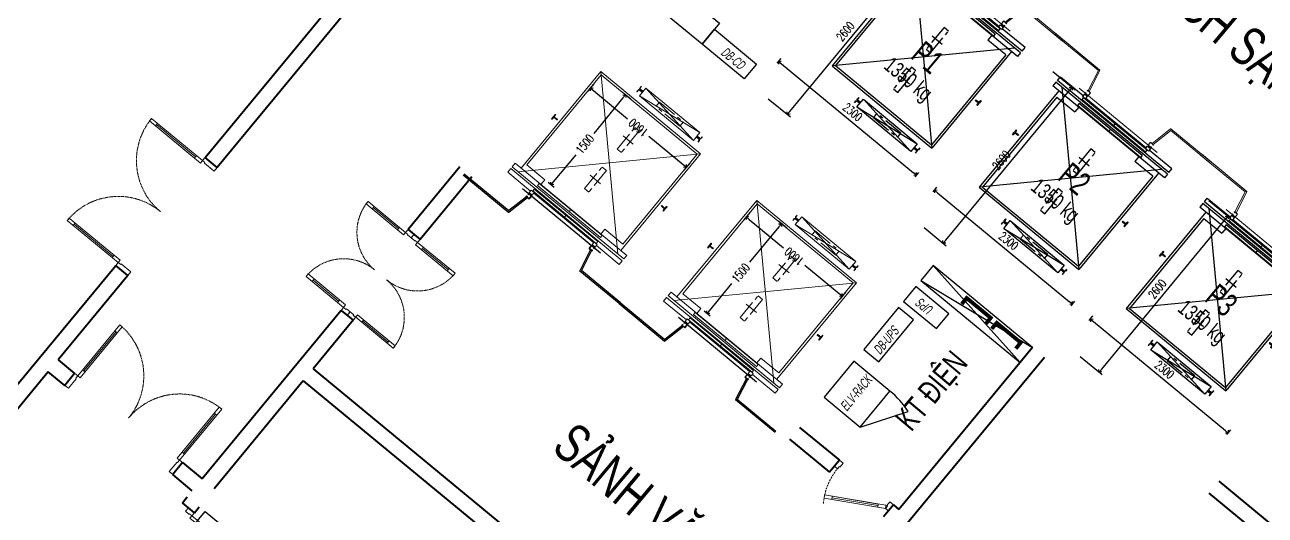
# Model space of a CAD drawing. Header units: millimetres. Extents: x -1534340 to 1713810, y -1348191 to 1114081.
# Drawn here: x 1221888 to 1237835, y -631241 to -624938 of the extents above; entities that cross this region are included whole.
import ezdxf
from ezdxf.enums import TextEntityAlignment as Align

# ---------------------------------------------------------------- set-up
doc = ezdxf.new("R2010")
doc.units = ezdxf.units.MM
doc.header["$LTSCALE"] = 100
doc.header["$PDMODE"] = 32
doc.header["$PDSIZE"] = 2.5
for name, pattern in [('CENTERX2', [4, 2.5, -0.5, 0.5, -0.5]), ('HIDDEN', [0.375, 0.25, -0.125]), ('HIDDEN2', [0.1875, 0.125, -0.0625]), ('PHANTOMX2', [5, 2.5, -0.5, 0.5, -0.5, 0.5, -0.5]), ('Xref_ST_MBDV Cot vach 30.7.2022$0$CENTERX2', [4, 2.5, -0.5, 0.5, -0.5]), ('Xref_ST_MBDV Cot vach 30.7.2022$0$DASHDOT', [1, 0.5, -0.25, 0, -0.25]), ('Xref_ST_MBDV Cot vach 30.7.2022$0$HIDDEN', [0.375, 0.25, -0.125]), ('Xref_ST_MBDV Cot vach 30.7.2022$0$PHANTOMX2', [5, 2.5, -0.5, 0.5, -0.5, 0.5, -0.5])]:
    doc.linetypes.add(name, pattern=pattern)
for name, color, linetype in [('ccu12-Manh', 8, 'Continuous'), ('KT-Kich thuoc', 9, 'Continuous'), ('KT-Noi that', 36, 'Continuous'), ('SPE-MEP-E-SLAB TEXT', 6, 'Continuous'), ('SPE-MEP-Electric', 46, 'Continuous'), ('Xref_NT1+NT2_MBDV Cot vach_220729$0$KT-Text', 7, 'Continuous'), ('Xref_ST_MBDV Cot vach 30.7.2022$0$KT-Net manh', 139, 'Continuous'), ('Xref_ST_MBDV Cot vach 30.7.2022$0$Xref_ST_MBDV Cot vach 30.7.2022|Xref_ST_MBDV Cot vach 30.7.2022|Xref_ST_MBDV Cot vach 30.7.2022|Xref_ST_MBDV Cot vach 30.7.2022|A-WALL-PATT', 251, 'Continuous'), ('Xref_ST_MBDV Cot vach 30.7.2022$0$Xref_ST_MBDV Cot vach 30.7.2022|Xref_ST_MBDV Cot vach 30.7.2022|Xref_ST_MBDV Cot vach 30.7.2022|Xref_ST_MBDV Cot vach 30.7.2022|Site_plot line', 1, 'Xref_ST_MBDV Cot vach 30.7.2022$0$DASHDOT')]:
    doc.layers.add(name, color=color, linetype=linetype)
for name, color, linetype, lineweight in [('CUA', 37, 'Continuous', 13), ('KT-Net cat', 1, 'Continuous', 40), ('KT-Net manh', 251, 'Continuous', 13), ('KT-TUONG', 2, 'Continuous', 13), ('Xref_ST_MBDV Cot vach 30.7.2022$0$KT-Noi that', 36, 'Continuous', 9)]:
    doc.layers.add(name, color=color, linetype=linetype, lineweight=lineweight)
doc.styles.add('DIM', font='vnsimli.shx', dxfattribs={"width": 0.7})
doc.styles.get("Standard").update_dxf_attribs({"font": 'arial.ttf'})
doc.styles.add('xref.N.Cot vach tang N2$0$DIM', font='vnsimli.shx', dxfattribs={"width": 0.7})
doc.styles.add('Xref_NT1+NT2_MBDV Cot vach_220729$0$Arial', font='arial.ttf', dxfattribs={"width": 0.7})
doc.styles.add('Xref_ST_MBDV Cot vach 30.7.2022$0$DIM', font='vnsimli.shx', dxfattribs={"width": 0.7})
doc.dimstyles.new('CCU 1-100 A1', dxfattribs={"dimscale": 100, "dimtxt": 2.2, "dimasz": 1, "dimexe": 1, "dimexo": 0, "dimgap": 1, "dimtad": 1, "dimdec": 0, "dimdsep": 46, "dimtxsty": 'DIM', "dimblk1": 'ARCHTICK', "dimblk2": 'ARCHTICK', "dimsah": 1, "dimcen": 0, "dimdle": 1, "dimclrd": 256, "dimclre": 256, "dimclrt": 31, "dimadec": 0, "dimazin": 0, "dimtfac": 1, "dimtdec": 0, "dimtix": 1, "dimtmove": 2, "dimatfit": 3, "dimldrblk": 'ARCHTICK', "dimfxl": 8, "dimtolj": 1, "dimarcsym": 0})
doc.dimstyles.new('xref.N.Cot vach tang N2$0$CCU 1-100 A1', dxfattribs={"dimscale": 100, "dimtxt": 2.2, "dimasz": 1, "dimexe": 1, "dimexo": 0, "dimgap": 1, "dimtad": 1, "dimdec": 0, "dimdsep": 46, "dimtxsty": 'xref.N.Cot vach tang N2$0$DIM', "dimblk1": 'xref.N.Cot vach tang N2$0$_ARCHTICK', "dimblk2": 'xref.N.Cot vach tang N2$0$_ARCHTICK', "dimsah": 1, "dimcen": 0, "dimdle": 1, "dimclrd": 256, "dimclre": 256, "dimclrt": 31, "dimadec": 0, "dimazin": 0, "dimtfac": 1, "dimtdec": 0, "dimtix": 1, "dimtmove": 2, "dimatfit": 3, "dimldrblk": 'xref.N.Cot vach tang N2$0$_ARCHTICK', "dimfxl": 8, "dimtolj": 1, "dimarcsym": 0})
doc.dimstyles.new('Xref_ST_MBDV Cot vach 30.7.2022$0$CCU 1-100 A1', dxfattribs={"dimscale": 100, "dimtxt": 2.2, "dimasz": 1, "dimexe": 1, "dimexo": 0, "dimgap": 1, "dimtad": 1, "dimdec": 0, "dimdsep": 46, "dimtxsty": 'Xref_ST_MBDV Cot vach 30.7.2022$0$DIM', "dimblk1": 'Xref_ST_MBDV Cot vach 30.7.2022$0$_ARCHTICK', "dimblk2": 'Xref_ST_MBDV Cot vach 30.7.2022$0$_ARCHTICK', "dimsah": 1, "dimcen": 0, "dimdle": 1, "dimclrd": 256, "dimclre": 256, "dimclrt": 31, "dimadec": 0, "dimazin": 0, "dimtfac": 1, "dimtdec": 0, "dimtix": 1, "dimtmove": 2, "dimatfit": 3, "dimldrblk": 'Xref_ST_MBDV Cot vach 30.7.2022$0$_ARCHTICK', "dimfxl": 8, "dimtolj": 1, "dimarcsym": 0})

# ---------------------------------------------------------------- blocks, each defined once
blk = doc.blocks.new('*U228')
for p, q in [((100, -90), (100, -50)), ((100, -70), (750, -70)), ((750, -90), (750, -50)), ((99, -1710), (99, -1750)), ((99, -1730), (749, -1730)), ((749, -1710), (749, -1750))]:
    blk.add_line(p, q)
for points in [[(-200, 0), (-200, -60), (-40, -60), (-40, -50), (0, -50), (0, 0)], [(0, -50), (0, -90), (850, -90), (850, -50)], [(-201, -1800), (-201, -1740), (-41, -1740), (-41, -1750), (-1, -1750), (-1, -1800)], [(-1, -1750), (-1, -1710), (849, -1710), (849, -1750)]]:
    blk.add_lwpolyline(points, close=True)
at = {"linetype": 'HIDDEN2'}
for centre, start, end in [((0, -50), 269.9664, 359.9663), ((-1, -1750), 359.9664, 89.9664)]:
    blk.add_arc(centre, 850, start, end, dxfattribs=at)
blk = doc.blocks.new('*U227')
for p, q in [((-750, -90), (-750, -50)), ((-100, -70), (-750, -70)), ((-100, -90), (-100, -50)), ((-751, -1710), (-751, -1750)), ((-101, -1730), (-751, -1730)), ((-101, -1710), (-101, -1750))]:
    blk.add_line(p, q)
for points in [[(200, 0), (200, -60), (40, -60), (40, -50), (0, -50), (0, 0)], [(0, -50), (0, -90), (-850, -90), (-850, -50)], [(-1, -1750), (-1, -1710), (-851, -1710), (-851, -1750)], [(199, -1800), (199, -1740), (39, -1740), (39, -1750), (-1, -1750), (-1, -1800)]]:
    blk.add_lwpolyline(points, close=True)
at = {"linetype": 'HIDDEN2'}
for centre, start, end in [((0, -50), 179.9664, 269.9664), ((-1, -1750), 89.9664, 179.9663)]:
    blk.add_arc(centre, 850, start, end, dxfattribs=at)
blk = doc.blocks.new('A$C17453666')
at = {"layer": 'KT-Net cat'}
for p, q in [((-64079, -25580), (-54417, -13895)), ((-54263, -14023), (-63925, -25708)), ((-63925, -25708), (-64079, -25580)), ((-66600, -28629), (-65226, -26968)), ((-65072, -27095), (-65968, -28179)), ((-65072, -27095), (-65226, -26968)), ((-65968, -28179), (-65756, -28354)), ((-66094, -28334), (-76606, -41052)), ((-65883, -28508), (-66094, -28334)), ((-65756, -28354), (-65883, -28508)), ((-64368, -29500), (-64495, -29654)), ((-64368, -29500), (-64116, -29708)), ((-64244, -29862), (-64495, -29654))]:
    blk.add_line(p, q, dxfattribs=at)
at = {"layer": 'CUA'}
for name, p, rotation in [('*U227', (-64079, -25580), 320.448827452168), ('*U228', (-65755, -28353), 50.44882745216871)]:
    blk.add_blockref(name, p, dxfattribs=dict(at, rotation=rotation))
blk = doc.blocks.new('xref.N.Cot vach tang N2$0$_Open90')
at = {"color": 0, "linetype": 'ByBlock', "lineweight": -2}
for p, q in [((0, 0), (-1, 0)), ((-0.5, 0.5), (0, 0)), ((0, 0), (-0.5, -0.5))]:
    blk.add_line(p, q, dxfattribs=at)
blk = doc.blocks.new('*D2517')
at = {"layer": 'Defpoints', "color": 5, "transparency": 16777216}
for p, q in [((1233102, -623885), (1233385, -624119)), ((1231723, -626053), (1233315, -624125)), ((1231447, -625889), (1231730, -626123))]:
    blk.add_line(p, q, dxfattribs=at)
at = {"layer": 'Defpoints', "color": 0, "transparency": 16777216}
for p in [(1233102, -623885), (1233347, -624087), (1231447, -625889)]:
    blk.add_point(p, dxfattribs=at)
at = {"layer": 'Defpoints', "color": 5, "transparency": 16777216, "xscale": 50, "yscale": 50, "zscale": 50}
for p, rotation in [((1233347, -624087), 50.44882673127865), ((1231691, -626091), 230.4488267312786)]:
    blk.add_blockref('xref.N.Cot vach tang N2$0$_Open90', p, dxfattribs=dict(at, rotation=rotation))
at = {"layer": 'Defpoints', "color": 5, "transparency": 16777216, "insert": (1232438, -625022), "char_height": 110, "attachment_point": 5, "rotation": 50.4488, "style": 'xref.N.Cot vach tang N2$0$DIM'}
blk.add_mtext('\\A1;2600', dxfattribs=at)
blk = doc.blocks.new('xref.N.Cot vach tang N2$0$_ARCHTICK')
at = {"color": 0, "linetype": 'ByBlock', "const_width": 0.15}
blk.add_lwpolyline([(-0.5, -0.5), (0.5, 0.5)], dxfattribs=at)
blk = doc.blocks.new('*D2518')
at = {"layer": 'Defpoints', "color": 5, "transparency": 16777216}
for p, q in [((1231561, -625430), (1231610, -625370)), ((1231617, -625441), (1233313, -626842)), ((1233335, -626894), (1233384, -626835))]:
    blk.add_line(p, q, dxfattribs=at)
at = {"layer": 'Defpoints', "color": 0, "transparency": 16777216}
for p in [(1231561, -625430), (1233352, -626873), (1233335, -626894)]:
    blk.add_point(p, dxfattribs=at)
at = {"layer": 'Defpoints', "color": 5, "transparency": 16777216, "xscale": 50, "yscale": 50, "zscale": 50}
for p, rotation in [((1231578, -625409), 140.4488267312786), ((1233352, -626873), 320.4488267312786)]:
    blk.add_blockref('xref.N.Cot vach tang N2$0$_Open90', p, dxfattribs=dict(at, rotation=rotation))
at = {"layer": 'Defpoints', "color": 5, "transparency": 16777216, "insert": (1232532, -626060), "char_height": 110, "attachment_point": 5, "rotation": 320.4488, "style": 'xref.N.Cot vach tang N2$0$DIM'}
blk.add_mtext('\\A1;2300', dxfattribs=at)
blk = doc.blocks.new('*D2519')
at = {"layer": 'Defpoints', "color": 5, "transparency": 16777216}
for p, q in [((1235107, -625540), (1235390, -625774)), ((1233728, -627708), (1235320, -625781)), ((1233451, -627545), (1233735, -627779))]:
    blk.add_line(p, q, dxfattribs=at)
at = {"layer": 'Defpoints', "color": 0, "transparency": 16777216}
for p in [(1235107, -625540), (1235352, -625742), (1233451, -627545)]:
    blk.add_point(p, dxfattribs=at)
at = {"layer": 'Defpoints', "color": 5, "transparency": 16777216, "xscale": 50, "yscale": 50, "zscale": 50}
for p, rotation in [((1235352, -625742), 50.44882673127865), ((1233696, -627747), 230.4488267312786)]:
    blk.add_blockref('xref.N.Cot vach tang N2$0$_Open90', p, dxfattribs=dict(at, rotation=rotation))
at = {"layer": 'Defpoints', "color": 5, "transparency": 16777216, "insert": (1234443, -626678), "char_height": 110, "attachment_point": 5, "rotation": 50.4488, "style": 'xref.N.Cot vach tang N2$0$DIM'}
blk.add_mtext('\\A1;2600', dxfattribs=at)
blk = doc.blocks.new('*D2520')
at = {"layer": 'Defpoints', "color": 5, "transparency": 16777216}
for p, q in [((1233566, -627085), (1233615, -627026)), ((1233622, -627096), (1235318, -628497)), ((1235339, -628550), (1235388, -628490))]:
    blk.add_line(p, q, dxfattribs=at)
at = {"layer": 'Defpoints', "color": 0, "transparency": 16777216}
for p in [(1233566, -627085), (1235339, -628550), (1235357, -628529)]:
    blk.add_point(p, dxfattribs=at)
at = {"layer": 'Defpoints', "color": 5, "transparency": 16777216, "xscale": 50, "yscale": 50, "zscale": 50}
for p, rotation in [((1233583, -627064), 140.4488267312786), ((1235357, -628529), 320.4488267312786)]:
    blk.add_blockref('xref.N.Cot vach tang N2$0$_Open90', p, dxfattribs=dict(at, rotation=rotation))
at = {"layer": 'Defpoints', "color": 5, "transparency": 16777216, "insert": (1234537, -627716), "char_height": 110, "attachment_point": 5, "rotation": 320.4488, "style": 'xref.N.Cot vach tang N2$0$DIM'}
blk.add_mtext('\\A1;2300', dxfattribs=at)
blk = doc.blocks.new('*D2521')
at = {"layer": 'Defpoints', "color": 5, "transparency": 16777216}
for p, q in [((1237112, -627196), (1237395, -627430)), ((1235733, -629364), (1237324, -627436)), ((1235456, -629201), (1235739, -629434))]:
    blk.add_line(p, q, dxfattribs=at)
at = {"layer": 'Defpoints', "color": 0, "transparency": 16777216}
for p in [(1237112, -627196), (1237356, -627398), (1235456, -629201)]:
    blk.add_point(p, dxfattribs=at)
at = {"layer": 'Defpoints', "color": 5, "transparency": 16777216, "xscale": 50, "yscale": 50, "zscale": 50}
for p, rotation in [((1237356, -627398), 50.44882673127865), ((1235701, -629403), 230.4488267312786)]:
    blk.add_blockref('xref.N.Cot vach tang N2$0$_Open90', p, dxfattribs=dict(at, rotation=rotation))
at = {"layer": 'Defpoints', "color": 5, "transparency": 16777216, "insert": (1236448, -628333), "char_height": 110, "attachment_point": 5, "rotation": 50.4488, "style": 'xref.N.Cot vach tang N2$0$DIM'}
blk.add_mtext('\\A1;2600', dxfattribs=at)
blk = doc.blocks.new('*D2522')
at = {"layer": 'Defpoints', "color": 5, "transparency": 16777216}
for p, q in [((1235571, -628741), (1235620, -628681)), ((1235626, -628752), (1237323, -630153)), ((1237344, -630205), (1237393, -630146))]:
    blk.add_line(p, q, dxfattribs=at)
at = {"layer": 'Defpoints', "color": 0, "transparency": 16777216}
for p in [(1235571, -628741), (1237344, -630205), (1237361, -630185)]:
    blk.add_point(p, dxfattribs=at)
at = {"layer": 'Defpoints', "color": 5, "transparency": 16777216, "xscale": 50, "yscale": 50, "zscale": 50}
for p, rotation in [((1235588, -628720), 140.4488267312786), ((1237361, -630185), 320.4488267312786)]:
    blk.add_blockref('xref.N.Cot vach tang N2$0$_Open90', p, dxfattribs=dict(at, rotation=rotation))
at = {"layer": 'Defpoints', "color": 5, "transparency": 16777216, "insert": (1236541, -629371), "char_height": 110, "attachment_point": 5, "rotation": 320.4488, "style": 'xref.N.Cot vach tang N2$0$DIM'}
blk.add_mtext('\\A1;2300', dxfattribs=at)
blk = doc.blocks.new('Xref_ST_MBDV Cot vach 30.7.2022$0$_Open90')
at = {"color": 0, "linetype": 'ByBlock', "lineweight": -2}
for p, q in [((0, 0), (-1, 0)), ((-0.5, 0.5), (0, 0)), ((0, 0), (-0.5, -0.5))]:
    blk.add_line(p, q, dxfattribs=at)
blk = doc.blocks.new('*D185')
at = {"layer": 'Defpoints', "color": 5, "transparency": 16777216}
for p, q in [((-2230, 1494), (-2230, 1596)), ((-730, 1457), (-730, 1596)), ((-2180, 1546), (-1728, 1546)), ((-780, 1546), (-1372, 1546))]:
    blk.add_line(p, q, dxfattribs=at)
at = {"layer": 'Defpoints', "color": 0, "transparency": 16777216}
for p in [(-2230, 1546), (-2230, 1494), (-730, 1457)]:
    blk.add_point(p, dxfattribs=at)
at = {"layer": 'Defpoints', "color": 5, "transparency": 16777216, "xscale": 50, "yscale": 50, "zscale": 50, "rotation": 180}
blk.add_blockref('Xref_ST_MBDV Cot vach 30.7.2022$0$_Open90', (-2230, 1546), dxfattribs=at)
at = {"layer": 'Defpoints', "color": 5, "transparency": 16777216, "xscale": 50, "yscale": 50, "zscale": 50}
blk.add_blockref('Xref_ST_MBDV Cot vach 30.7.2022$0$_Open90', (-730, 1546), dxfattribs=at)
at = {"layer": 'Defpoints', "color": 5, "transparency": 16777216, "insert": (-1550, 1546), "char_height": 110, "attachment_point": 5, "style": 'Xref_ST_MBDV Cot vach 30.7.2022$0$DIM'}
blk.add_mtext('\\A1;1500', dxfattribs=at)
blk = doc.blocks.new('Xref_ST_MBDV Cot vach 30.7.2022$0$_ARCHTICK')
at = {"color": 0, "linetype": 'ByBlock', "const_width": 0.15}
blk.add_lwpolyline([(-0.5, -0.5), (0.5, 0.5)], dxfattribs=at)
blk = doc.blocks.new('*D186')
at = {"layer": 'Defpoints', "color": 5, "transparency": 16777216}
for p, q in [((-879, 1950), (-1000, 1950)), ((-950, 1900), (-950, 1328)), ((-950, 400), (-950, 972)), ((-879, 350), (-1000, 350))]:
    blk.add_line(p, q, dxfattribs=at)
at = {"layer": 'Defpoints', "color": 0, "transparency": 16777216}
for p in [(-879, 1950), (-950, 350), (-879, 350)]:
    blk.add_point(p, dxfattribs=at)
at = {"layer": 'Defpoints', "color": 5, "transparency": 16777216, "xscale": 50, "yscale": 50, "zscale": 50}
for p, rotation in [((-950, 1950), 90), ((-950, 350), 270)]:
    blk.add_blockref('Xref_ST_MBDV Cot vach 30.7.2022$0$_Open90', p, dxfattribs=dict(at, rotation=rotation))
at = {"layer": 'Defpoints', "color": 5, "transparency": 16777216, "insert": (-950, 1150), "char_height": 110, "attachment_point": 5, "rotation": 90, "style": 'Xref_ST_MBDV Cot vach 30.7.2022$0$DIM'}
blk.add_mtext('\\A1;1600', dxfattribs=at)
blk = doc.blocks.new('_Open90')
at = {"color": 0, "linetype": 'ByBlock', "lineweight": -2}
for p, q in [((0, 0), (-1, 0)), ((-0.5, 0.5), (0, 0)), ((0, 0), (-0.5, -0.5))]:
    blk.add_line(p, q, dxfattribs=at)
blk = doc.blocks.new('*D202')
at = {"layer": 'Defpoints', "color": 5, "transparency": 16777216}
for p, q in [((-2230, 1494), (-2230, 1596)), ((-730, 1457), (-730, 1596)), ((-2180, 1546), (-1728, 1546)), ((-780, 1546), (-1372, 1546))]:
    blk.add_line(p, q, dxfattribs=at)
at = {"layer": 'Defpoints', "color": 0, "transparency": 16777216}
for p in [(-2230, 1546), (-2230, 1494), (-730, 1457)]:
    blk.add_point(p, dxfattribs=at)
at = {"layer": 'Defpoints', "color": 5, "transparency": 16777216, "xscale": 50, "yscale": 50, "zscale": 50, "rotation": 180}
blk.add_blockref('_Open90', (-2230, 1546), dxfattribs=at)
at = {"layer": 'Defpoints', "color": 5, "transparency": 16777216, "xscale": 50, "yscale": 50, "zscale": 50}
blk.add_blockref('_Open90', (-730, 1546), dxfattribs=at)
at = {"layer": 'Defpoints', "color": 5, "transparency": 16777216, "insert": (-1550, 1546), "char_height": 110, "attachment_point": 5, "style": 'DIM'}
blk.add_mtext('\\A1;1500', dxfattribs=at)
blk = doc.blocks.new('_ARCHTICK')
at = {"color": 0, "linetype": 'ByBlock', "const_width": 0.15}
blk.add_lwpolyline([(-0.5, -0.5), (0.5, 0.5)], dxfattribs=at)
blk = doc.blocks.new('*D203')
at = {"layer": 'Defpoints', "color": 5, "transparency": 16777216}
for p, q in [((-879, 1950), (-1000, 1950)), ((-950, 1900), (-950, 1328)), ((-950, 400), (-950, 972)), ((-879, 350), (-1000, 350))]:
    blk.add_line(p, q, dxfattribs=at)
at = {"layer": 'Defpoints', "color": 0, "transparency": 16777216}
for p in [(-879, 1950), (-950, 350), (-879, 350)]:
    blk.add_point(p, dxfattribs=at)
at = {"layer": 'Defpoints', "color": 5, "transparency": 16777216, "xscale": 50, "yscale": 50, "zscale": 50}
for p, rotation in [((-950, 1950), 90), ((-950, 350), 270)]:
    blk.add_blockref('_Open90', p, dxfattribs=dict(at, rotation=rotation))
at = {"layer": 'Defpoints', "color": 5, "transparency": 16777216, "insert": (-950, 1150), "char_height": 110, "attachment_point": 5, "rotation": 90, "style": 'DIM'}
blk.add_mtext('\\A1;1600', dxfattribs=at)
blk = doc.blocks.new('A$C0FC618F2')
at = {"layer": 'Xref_NT1+NT2_MBDV Cot vach_220729$0$KT-Text', "style": 'Xref_NT1+NT2_MBDV Cot vach_220729$0$Arial', "oblique": 360, "width": 0.7}
for s, p in [('P1', (-46808, 15189)), ('P2', (-44919, 13629)), ('P3', (-43030, 12069))]:
    blk.add_text(s, height=300, rotation=320, dxfattribs=at).set_placement(p, align=Align.CENTER)
at = {"layer": 'Xref_NT1+NT2_MBDV Cot vach_220729$0$KT-Text', "style": 'Xref_NT1+NT2_MBDV Cot vach_220729$0$Arial', "width": 0.7}
for p in [(-47021, 14950), (-45132, 13390), (-43243, 11830)]:
    blk.add_text('1350 kg', height=200, rotation=320.4488, dxfattribs=at).set_placement(p, align=Align.CENTER)
blk = doc.blocks.new('*U206')
for p, q in [((-1260, 525), (-1300, 525)), ((-1280, 100), (-1280, 525)), ((-90, 525), (-50, 525)), ((-70, 100), (-70, 525)), ((-1260, 100), (-1300, 100)), ((-90, 100), (-50, 100))]:
    blk.add_line(p, q)
for points in [[(-1300, 0), (-1260, 0), (-1260, 625), (-1300, 625)], [(-50, 0), (-90, 0), (-90, 625), (-50, 625)], [(-1350, -100), (-1290, -100), (-1290, -40), (-1300, -40), (-1300, 0), (-1350, 0)], [(0, -100), (-60, -100), (-60, -40), (-50, -40), (-50, 0), (0, 0)]]:
    blk.add_lwpolyline(points, close=True)
at = {"linetype": 'HIDDEN2'}
for centre, start, end in [((-1300, 0), 0, 90), ((-50, 0), 90, 180)]:
    blk.add_arc(centre, 625, start, end, dxfattribs=at)
blk = doc.blocks.new('*U2229')
blk.add_line((-147, 33), (-666, 333))
for points in [[(-50, 0), (-743, 400), (-763, 365), (-70, -35)], [(-137, 50), (-157, 15), (-676, 315), (-656, 350)], [(-900, -100), (-840, -100), (-840, -40), (-850, -40), (-850, 0), (-900, 0)], [(0, -100), (-60, -100), (-60, -40), (-50, -40), (-50, 0), (0, 0)]]:
    blk.add_lwpolyline(points, close=True)
at = {"linetype": 'HIDDEN'}
blk.add_arc((-50, 0), 800, 144.9505, 180, dxfattribs=at)
blk = doc.blocks.new('KYTHUAT space')
at = {"layer": 'KT-Net cat'}
for p, q in [((-50663, -76966), (-52385, -79047)), ((-50509, -77094), (-52358, -79328)), ((-53661, -77993), (-53147, -78417)), ((-53788, -78147), (-53274, -78571)), ((-53147, -78417), (-53274, -78571)), ((-52453, -78990), (-52581, -79144)), ((-52453, -78990), (-52385, -79047))]:
    blk.add_line(p, q, dxfattribs=at)
at = {"layer": 'SPE-MEP-Electric'}
for points in [[(-55615, -72035), (-54690, -72800), (-54913, -73070), (-55838, -72305)], [(-54373, -73515), (-54913, -73070), (-54753, -72877), (-54214, -73323)]]:
    blk.add_lwpolyline(points, close=True, dxfattribs=at)
at = {"layer": 'SPE-MEP-Electric', "extrusion": (-9.83673e-09, -1.66566e-08, 1), "elevation": 0}
blk.add_lwpolyline([(-50664, -76967), (-51942, -75911), (-52101, -76104), (-50823, -77160)], close=True, dxfattribs=at)
blk.add_lwpolyline([(-50823, -77159), (-51942, -75911)], dxfattribs=at)
at = {"layer": 'SPE-MEP-Electric', "extrusion": (4.06205e-10, -4.25341e-09, 1), "elevation": 0}
for points in [[(-51741, -76532), (-52165, -76181), (-52324, -76374), (-51900, -76724)], [(-52388, -76451), (-52833, -76991), (-52641, -77150), (-52195, -76610)], [(-52498, -77526), (-52960, -77144), (-53342, -77607), (-52880, -77989)]]:
    blk.add_lwpolyline(points, close=True, dxfattribs=at)
for points in [[(-52101, -76104), (-50664, -76967)], [(-52880, -77989), (-52263, -77789)]]:
    blk.add_lwpolyline(points, dxfattribs=at)
at = {"layer": 'SPE-MEP-Electric', "extrusion": (4.06205e-10, -4.25341e-09, 1), "const_width": 50, "elevation": 0}
for points in [[(-51574, -76408), (-51511, -76331), (-51202, -76586), (-51266, -76663)], [(-51189, -76727), (-51125, -76650), (-50817, -76904), (-50880, -76981)]]:
    blk.add_lwpolyline(points, dxfattribs=at)
at = {"layer": 'SPE-MEP-Electric'}
blk.add_arc((-53234, -78420, 0), 1158, 33.0269, 50.51, dxfattribs=at)
at = {"layer": 'CUA', "xscale": -1.000000000000001, "rotation": 140.4488274522182}
blk.add_blockref('*U2229', (-52517, -79067), dxfattribs=at)
at = {"layer": 'SPE-MEP-E-SLAB TEXT', "oblique": 10, "width": 0.6}
for s, rotation, p in [('DB-CD', 320.6276, (-54682, -73193, 0)), ('UPS', 140.2701, (-51926, -76464, 36)), ('DB-UPS', 50.2701, (-52625, -77067, 36)), ('ELV-RACK', 50.2701, (-53053, -77795, 36))]:
    blk.add_text(s, height=125, rotation=rotation, dxfattribs=at).set_placement(p)
at = {"layer": 'Xref_NT1+NT2_MBDV Cot vach_220729$0$KT-Text', "style": 'Xref_NT1+NT2_MBDV Cot vach_220729$0$Arial', "width": 0.7}
blk.add_text('KT ĐIỆN', height=300, rotation=50, dxfattribs=at).set_placement((-51852, -77617), align=Align.CENTER)
blk = doc.blocks.new('Xref_ST_MBDV Cot vach 30.7.2022$0$Tuong Vay01-flat-1')
at = {"layer": 'Xref_ST_MBDV Cot vach 30.7.2022$0$Xref_ST_MBDV Cot vach 30.7.2022|Xref_ST_MBDV Cot vach 30.7.2022|Xref_ST_MBDV Cot vach 30.7.2022|Xref_ST_MBDV Cot vach 30.7.2022|A-WALL-PATT'}
h = blk.add_hatch(dxfattribs=at)
h.set_pattern_fill('ACET-2D-VATLIEU04', color=256, scale=50, pattern_type=2)
h.set_pattern_definition([(50, (-11139561.84, -1407213.45), (-225.902474, 189.5546825), [37.5, -412.5]), (355, (-11139561.84, -1407213.45), (32.127212, 367.215716), [30, -330]), (100.4514, (-11139531.95, -1407216.06), (-341.231527, -62.944187), [31.870095, -350.571056]), (46.1842, (-11139561.84, -1407113.45), (-319.180497, 306.252097), [56.25, -618.75]), (96.6356, (-11139517.37, -1407120.34), (-516.995922, -60.144022), [47.805144, -525.8565]), (351.1842, (-11139561.84, -1407113.45), (84.740774, 546.39543), [45, -495]), (21, (-11139511.84, -1407138.45), (-105.680822, 275.3079534), [37.5, -412.5]), (326, (-11139511.84, -1407138.45), (206.128805, 305.59852), [30, -330]), (71.4514, (-11139486.97, -1407155.22), (-328.963765, 110.380101), [31.870095, -350.571056]), (37.5, (-11139561.84, -1407213.45), (-78.1345294, 101.8269012), [0, -326, 0, -335, 0, -331.25]), (7.5, (-11139561.84, -1407213.45), (-23.2793464, 176.824191), [0, -191, 0, -318.5, 0, -126.25]), (327.5, (-11139673.34, -1407213.45), (71.9444175, 112.9301145), [0, -125, 0, -390, 0, -517.5000003]), (317.5, (-11139723.34, -1407213.45), (158.0205496, 172.449169), [0, -162.5, 0, -259, 0, -367.5]), (45, (-11139561.84, -1407213.45), (-150.260191, 150.260191), []), (45, (-11139561.84, -1407152.2), (-150.260191, 150.260191), [])])
h.paths.add_polyline_path([(-82665, -118500), (-81837, -121132), (-80903, -123728), (-79863, -126284), (-78720, -128795), (-77475, -131258), (-76131, -133667), (-74689, -136020), (-73153, -138312), (-71525, -140539), (-69807, -142699), (-68002, -144786), (-66114, -146798), (-64145, -148731), (-62100, -150582), (-59980, -152349), (-57790, -154027), (-55533, -155614), (-53213, -157109), (-50835, -158507), (-48401, -159807), (-45916, -161007), (-43385, -162104), (-40811, -163097), (-38198, -163985), (-35551, -164765), (-32875, -165436), (-30174, -165998), (-27451, -166448), (-24702, -166789), (-4397, -168938), (36420, -167648), (41836, -160719), (12445, -24368), (8473, -9249), (-4719, -5521), (-10557, -9947), (-34021, -27848), (-39777, -32009), (-41249, -35294), (-45787, -38574), (-49368, -38942), (-57644, -44924), (-59845, -46601), (-61969, -48362), (-64020, -50208), (-65993, -52137), (-67887, -54144), (-69696, -56226), (-71420, -58381), (-73054, -60604), (-74596, -62892), (-76043, -65242), (-77394, -67648), (-78645, -70107), (-79794, -72615), (-80841, -75168), (-81782, -77762), (-82617, -80392), (-83343, -83054), (-83961, -85743), (-84468, -88455), (-84865, -91186), (-85149, -93930), (-85321, -96684), (-85381, -99530), (-85329, -102201), (-85163, -104955), (-84886, -107701), (-84496, -110432), (-83996, -113146), (-83385, -115836)], flags=16)
h.paths.add_polyline_path([(-83625, -118781), (-82785, -121452), (-81837, -124086), (-80781, -126680), (-79621, -129228), (-78358, -131727), (-76994, -134172), (-75531, -136560), (-73973, -138886), (-72320, -141146), (-70577, -143337), (-68746, -145455), (-66829, -147497), (-64832, -149459), (-62755, -151337), (-60604, -153130), (-58382, -154833), (-56092, -156444), (-53738, -157960), (-51324, -159379), (-48854, -160699), (-46333, -161916), (-43764, -163030), (-41151, -164038), (-38500, -164938), (-35814, -165730), (-33098, -166411), (-30357, -166981), (-27595, -167438), (-24816, -167783), (-4434, -169940), (36920, -168633), (42913, -160966), (13418, -24135), (9295, -8442), (-4926, -4424), (-11163, -9151), (-34617, -27045), (-40580, -31355), (-42052, -34640), (-46156, -37607), (-49737, -37975), (-58240, -44121), (-60467, -45819), (-62623, -47605), (-64704, -49479), (-66707, -51435), (-68628, -53472), (-70465, -55586), (-72214, -57772), (-73872, -60029), (-75437, -62350), (-76905, -64734), (-78276, -67176), (-79545, -69672), (-80712, -72217), (-81774, -74808), (-82729, -77440), (-83576, -80109), (-84314, -82810), (-84940, -85539), (-85455, -88291), (-85857, -91062), (-86146, -93847), (-86321, -96642), (-86382, -99529), (-86328, -102241), (-86160, -105036), (-85879, -107821), (-85484, -110593), (-84976, -113347), (-84356, -116078)])
at = {"layer": 'Xref_ST_MBDV Cot vach 30.7.2022$0$Xref_ST_MBDV Cot vach 30.7.2022|Xref_ST_MBDV Cot vach 30.7.2022|Xref_ST_MBDV Cot vach 30.7.2022|Xref_ST_MBDV Cot vach 30.7.2022|Site_plot line', "ltscale": 5000}
blk.add_arc((-17764, -99529), 69167, 126.14636, 263.7927, dxfattribs=at)
blk = doc.blocks.new('*U2315')
for p, q in [((-1260, -100), (-1300, -100)), ((-1280, -100), (-1280, -525)), ((-90, -100), (-50, -100)), ((-70, -100), (-70, -525)), ((-1260, -525), (-1300, -525)), ((-90, -525), (-50, -525))]:
    blk.add_line(p, q)
for points in [[(-1350, 100), (-1290, 100), (-1290, 40), (-1300, 40), (-1300, 0), (-1350, 0)], [(-1300, 0), (-1260, 0), (-1260, -625), (-1300, -625)], [(-50, 0), (-90, 0), (-90, -625), (-50, -625)], [(0, 100), (-60, 100), (-60, 40), (-50, 40), (-50, 0), (0, 0)]]:
    blk.add_lwpolyline(points, close=True)
at = {"linetype": 'HIDDEN2'}
for centre, start, end in [((-1300, 0), 270, 0), ((-50, 0), 180, 270)]:
    blk.add_arc(centre, 625, start, end, dxfattribs=at)
blk = doc.blocks.new('HJKYIK')
at = {"layer": 'KT-Net cat', "ltscale": 0.5}
for p, q in [((-95223, 94530), (-95888, 93726)), ((-95069, 94403), (-95733, 93598)), ((-95888, 93726), (-95733, 93598)), ((-96747, 92685), (-98535, 90520)), ((-96747, 92685), (-96593, 92557)), ((-96593, 92557), (-97107, 91935)), ((-97234, 91781), (-98380, 90393, 0))]:
    blk.add_line(p, q, dxfattribs=at)
at = {"layer": 'KT-Net cat'}
for p, q in [((-97107, 91935), (-88935, 85187)), ((-97234, 91781), (-89063, 85033)), ((-85463, 90490, 0), (-84769, 89917, 0)), ((-85591, 90336, 0), (-85051, 89890, 0))]:
    blk.add_line(p, q, dxfattribs=at)
at = {"layer": 'CUA', "xscale": -0.9999999999999996, "rotation": 230.4488274522181}
blk.add_blockref('*U2315', (-95888, 93726), dxfattribs=at)
at = {"layer": 'CUA', "rotation": 50.44882602340377}
blk.add_blockref('*U2315', (-95733, 93598), dxfattribs=at)
blk = doc.blocks.new('Xref_ST_MBDV Cot vach 30.7.2022$0$TM 1000kg')
at = {"layer": 'Xref_ST_MBDV Cot vach 30.7.2022$0$KT-Net manh'}
for p, q in [((-2850, 2500), (-2850, 1742.2)), ((-2832, 2500), (-2832, 1754.4)), ((-2550, 1692.7), (-2832, 1754.4)), ((-2500, 1800), (-2500, 500)), ((-2850, 1742.2), (-2847, 1742.2)), ((-2847, 1742.2), (-2847, 1739.2)), ((-2550, 1674.2), (-2847, 1739.2)), ((-2850, 557.8), (-2847, 557.8)), ((-2850, -100), (-2850, 557.8)), ((-2550, 625.8), (-2847, 560.8)), ((-2847, 557.8), (-2847, 560.8)), ((-2550, 607.3), (-2832, 545.6)), ((-2832, -100), (-2832, 545.6))]:
    blk.add_line(p, q, dxfattribs=at)
at = {"layer": 'Xref_ST_MBDV Cot vach 30.7.2022$0$KT-Net manh', "const_width": 2}
for points in [[(-2847, 1742.2), (-2832, 1754.4)], [(-2847, 557.8), (-2832, 545.6)]]:
    blk.add_lwpolyline(points, dxfattribs=at)
at = {"layer": 'Xref_ST_MBDV Cot vach 30.7.2022$0$KT-Net manh', "ltscale": 2}
for points in [[(-2510, 1700), (-2500, 1700), (-2500, 1650), (-2550, 1650), (-2550, 1700), (-2540, 1700), (-2540, 1690), (-2541.6, 1690), (-2541.6, 1698.4), (-2548.4, 1698.4), (-2548.4, 1651.6), (-2501.6, 1651.6), (-2501.6, 1698.4), (-2508.4, 1698.4), (-2508.4, 1690), (-2510, 1690)], [(-2510, 600), (-2500, 600), (-2500, 650), (-2550, 650), (-2550, 600), (-2540, 600), (-2540, 610), (-2541.6, 610), (-2541.6, 601.6), (-2548.4, 601.6), (-2548.4, 648.4), (-2501.6, 648.4), (-2501.6, 601.6), (-2508.4, 601.6), (-2508.4, 610), (-2510, 610)]]:
    blk.add_lwpolyline(points, close=True, dxfattribs=at)
at = {"layer": 'Xref_ST_MBDV Cot vach 30.7.2022$0$KT-Noi that', "linetype": 'Continuous', "ltscale": 2}
for p, q in [((-2460, 2080), (-2460, 1700)), ((-2400, 2080), (-2460, 2080)), ((-2400, 220), (-2400, 2080)), ((-2370, 220), (-2370, 2080)), ((-2370, 2080), (-2310, 2080)), ((-2310, 220), (-2310, 2080)), ((-2310, 1981), (-700, 1981)), ((-2230, 1950), (-730, 1950)), ((-2230, 1950), (-2230, 1650)), ((-730, 1950), (-730, 350)), ((-700, 1981), (-700, 319)), ((-2455, 650), (-2455, 1650)), ((-2441.3, 620), (-2441.3, 1680)), ((-2411, 1680), (-2441.3, 1680)), ((-2411, 620), (-2411, 1680)), ((-2348, 625), (-2348, 1675)), ((-2348, 1675), (-2314, 1675)), ((-2314, 625), (-2314, 1675)), ((-2310, 1650), (-2230, 1650)), ((-2411, 1150), (-2441.3, 1150)), ((-2314, 1150), (-2348, 1150)), ((-2310, 650), (-2230, 650)), ((-2230, 350), (-2230, 650)), ((-2460, 220), (-2460, 600)), ((-2411, 620), (-2441.3, 620)), ((-2348, 625), (-2314, 625)), ((-2310, 319), (-700, 319)), ((-2230, 350), (-730, 350)), ((-2400, 220), (-2460, 220)), ((-2370, 220), (-2310, 220))]:
    blk.add_line(p, q, dxfattribs=at)
at = {"layer": 'Xref_ST_MBDV Cot vach 30.7.2022$0$KT-Noi that', "linetype": 'Continuous'}
for p, q in [((-1572.5, 2077), (-1572.5, 2082)), ((-1572.5, 2082), (-1535, 2082)), ((-1569.5, 2074), (-1540.1, 2070.9)), ((-1497.5, 2082), (-1535, 2082)), ((-1500.5, 2074), (-1529.9, 2070.9)), ((-1497.5, 2077), (-1497.5, 2082)), ((-1540, 2021), (-1540, 2050)), ((-1539, 2020), (-1535, 2020)), ((-1537.1, 2054.1), (-1537.1, 2067.9)), ((-1531, 2020), (-1535, 2020)), ((-1532.9, 2054.1), (-1532.9, 2067.9)), ((-1530, 2021), (-1530, 2050)), ((-603.5, 1460), (-574.4, 1460)), ((-603.5, 1456.8), (-603.5, 1460)), ((-603.5, 1456.8), (-574.4, 1456.8)), ((-568.2, 1406.2), (-568.2, 1450.6)), ((-565, 1406.2), (-565, 1450.6)), ((-555, 1406.2), (-555, 1450.6)), ((-551.8, 1406.2), (-551.8, 1450.6)), ((-516.5, 1460), (-545.6, 1460)), ((-516.5, 1456.8), (-545.6, 1456.8)), ((-516.5, 1456.8), (-516.5, 1460)), ((-558, 1403.2), (-562, 1403.2)), ((-558, 1400), (-562, 1400)), ((-568.2, 493.8), (-568.2, 449.4)), ((-565, 493.8), (-565, 449.4)), ((-558, 500), (-562, 500)), ((-558, 496.8), (-562, 496.8)), ((-555, 493.8), (-555, 449.4)), ((-551.8, 493.8), (-551.8, 449.4)), ((-603.5, 443.2), (-574.4, 443.2)), ((-603.5, 440), (-574.4, 440)), ((-516.5, 443.2), (-545.6, 443.2)), ((-516.5, 440), (-545.6, 440)), ((-1572.5, 223), (-1572.5, 218)), ((-1572.5, 218), (-1535, 218)), ((-1569.5, 226), (-1540.1, 229.1)), ((-1540, 279), (-1540, 250)), ((-1539, 280), (-1535, 280)), ((-1537.1, 245.9), (-1537.1, 232.1)), ((-1531, 280), (-1535, 280)), ((-1497.5, 218), (-1535, 218)), ((-1532.9, 245.9), (-1532.9, 232.1)), ((-1530, 279), (-1530, 250)), ((-1500.5, 226), (-1529.9, 229.1)), ((-1497.5, 223), (-1497.5, 218))]:
    blk.add_line(p, q, dxfattribs=at)
at = {"layer": 'Xref_ST_MBDV Cot vach 30.7.2022$0$KT-Noi that', "linetype": 'Xref_ST_MBDV Cot vach 30.7.2022$0$HIDDEN', "ltscale": 500}
for p, q in [((-2370, 1981), (-700, 319)), ((-2370, 319), (-700, 1981)), ((-495, 1400), (-625, 500)), ((-495, 500), (-625, 1400))]:
    blk.add_line(p, q, dxfattribs=at)
at = {"layer": 'Xref_ST_MBDV Cot vach 30.7.2022$0$KT-Noi that', "linetype": 'Xref_ST_MBDV Cot vach 30.7.2022$0$CENTERX2'}
for p, q in [((-1815, 1236), (-1815, 1066.7)), ((-1155, 1236), (-1155, 1066.7))]:
    blk.add_line(p, q, dxfattribs=at)
at = {"layer": 'Xref_ST_MBDV Cot vach 30.7.2022$0$KT-Noi that', "linetype": 'Continuous', "ltscale": 2}
for points in [[(-2485, 1700), (-2445, 1700), (-2445, 1650), (-2485, 1650)], [(-495, 1400), (-625, 1400), (-625, 500), (-495, 500)], [(-2485, 600), (-2445, 600), (-2445, 650), (-2485, 650)]]:
    blk.add_lwpolyline(points, close=True, dxfattribs=at)
at = {"layer": 'Xref_ST_MBDV Cot vach 30.7.2022$0$KT-Noi that', "linetype": 'Xref_ST_MBDV Cot vach 30.7.2022$0$PHANTOMX2'}
for points in [[(-1635, 1186), (-1635, 1114), (-1995, 1114), (-1995, 1186)], [(-975, 1186), (-975, 1114), (-1335, 1114), (-1335, 1186)], [(-524, 1150), (-524, 750), (-596, 750), (-596, 1150)]]:
    blk.add_lwpolyline(points, close=True, dxfattribs=at)
at = {"layer": 'Xref_ST_MBDV Cot vach 30.7.2022$0$KT-Noi that', "linetype": 'Continuous'}
for centre, radius, start, end in [((-1569.5, 2077), 3, 180, 270), ((-1500.5, 2077), 3, 270, 0), ((-1540.1, 2067.9), 3, 0, 90), ((-1542.3, 2054.7), 5.25, 295.66972, 353.31728), ((-1539, 2021), 1, 180, 270), ((-1529.9, 2067.9), 3, 90, 180), ((-1527.7, 2054.7), 5.25, 186.68272, 244.33028), ((-1531, 2021), 1, 270, 0), ((-574.4, 1450.6), 9.4, 0, 90), ((-574.4, 1450.6), 6.2, 0, 90), ((-545.6, 1450.6), 9.4, 90, 180), ((-545.6, 1450.6), 6.2, 90, 180), ((-562, 1406.2), 6.2, 180, 270), ((-562, 1406.2), 3, 180, 270), ((-558, 1406.2), 3, 270, 0), ((-558, 1406.2), 6.2, 270, 0), ((-562, 493.8), 6.2, 90, 180), ((-562, 493.8), 3, 90, 180), ((-558, 493.8), 6.2, 0, 90), ((-558, 493.8), 3, 0, 90), ((-574.4, 449.4), 6.2, 270, 0), ((-574.4, 449.4), 9.4, 270, 0), ((-545.6, 449.4), 9.4, 180, 270), ((-545.6, 449.4), 6.2, 180, 270), ((-1569.5, 223), 3, 90, 180), ((-1540.1, 232.1), 3, 270, 0), ((-1539, 279), 1, 90, 180), ((-1542.3, 245.3), 5.25, 6.68272, 64.33028), ((-1527.7, 245.3), 5.25, 115.66972, 173.31728), ((-1529.9, 232.1), 3, 180, 270), ((-1531, 279), 1, 0, 90), ((-1500.5, 223), 3, 0, 90)]:
    blk.add_arc(centre, radius, start, end, dxfattribs=at)
at = {"layer": 'Defpoints', "color": 5}
for base, p1, p2, angle, picture, middle in [((-950.2, 350), (-879.1, 1950), (-879.1, 350), 90, '*D186', (-950.2, 1150)), ((-2230, 1545.8), (-730, 1457.2), (-2230, 1494.3), 180, '*D185', (-1550.1, 1545.8))]:
    dim = blk.add_linear_dim(base=base, p1=p1, p2=p2, angle=angle, dimstyle='Xref_ST_MBDV Cot vach 30.7.2022$0$CCU 1-100 A1', override={"dimscale": 50, "dimblk1": 'Xref_ST_MBDV Cot vach 30.7.2022$0$_Open90', "dimblk2": 'Xref_ST_MBDV Cot vach 30.7.2022$0$_Open90', "dimclrd": 5, "dimclre": 5, "dimclrt": 5, "dimlwd": 65535, "dimlwe": 65535}, dxfattribs=at)
    dim.commit()
    dim.dimension.update_dxf_attribs({"geometry": picture, "text_midpoint": middle, "dimtype": 128})
blk = doc.blocks.new('TM 1000kg')
at = {"layer": 'KT-Net manh'}
for p, q in [((-2850, 2500), (-2850, 1742.2)), ((-2832, 2500), (-2832, 1754.4)), ((-2550, 1692.7), (-2832, 1754.4)), ((-2500, 1800), (-2500, 500)), ((-2850, 1742.2), (-2847, 1742.2)), ((-2847, 1742.2), (-2847, 1739.2)), ((-2550, 1674.2), (-2847, 1739.2)), ((-2850, 557.8), (-2847, 557.8)), ((-2850, -100), (-2850, 557.8)), ((-2550, 625.8), (-2847, 560.8)), ((-2847, 557.8), (-2847, 560.8)), ((-2550, 607.3), (-2832, 545.6)), ((-2832, -100), (-2832, 545.6))]:
    blk.add_line(p, q, dxfattribs=at)
at = {"layer": 'KT-Net manh', "const_width": 2}
for points in [[(-2847, 1742.2), (-2832, 1754.4)], [(-2847, 557.8), (-2832, 545.6)]]:
    blk.add_lwpolyline(points, dxfattribs=at)
at = {"layer": 'KT-Net manh', "ltscale": 2}
for points in [[(-2510, 1700), (-2500, 1700), (-2500, 1650), (-2550, 1650), (-2550, 1700), (-2540, 1700), (-2540, 1690), (-2541.6, 1690), (-2541.6, 1698.4), (-2548.4, 1698.4), (-2548.4, 1651.6), (-2501.6, 1651.6), (-2501.6, 1698.4), (-2508.4, 1698.4), (-2508.4, 1690), (-2510, 1690)], [(-2510, 600), (-2500, 600), (-2500, 650), (-2550, 650), (-2550, 600), (-2540, 600), (-2540, 610), (-2541.6, 610), (-2541.6, 601.6), (-2548.4, 601.6), (-2548.4, 648.4), (-2501.6, 648.4), (-2501.6, 601.6), (-2508.4, 601.6), (-2508.4, 610), (-2510, 610)]]:
    blk.add_lwpolyline(points, close=True, dxfattribs=at)
at = {"layer": 'KT-Noi that', "linetype": 'Continuous', "ltscale": 2}
for p, q in [((-2460, 2080), (-2460, 1700)), ((-2400, 2080), (-2460, 2080)), ((-2400, 220), (-2400, 2080)), ((-2370, 220), (-2370, 2080)), ((-2370, 2080), (-2310, 2080)), ((-2310, 220), (-2310, 2080)), ((-2310, 1981), (-700, 1981)), ((-2230, 1950), (-730, 1950)), ((-2230, 1950), (-2230, 1650)), ((-730, 1950), (-730, 350)), ((-700, 1981), (-700, 319)), ((-2455, 650), (-2455, 1650)), ((-2441.3, 620), (-2441.3, 1680)), ((-2411, 1680), (-2441.3, 1680)), ((-2411, 620), (-2411, 1680)), ((-2348, 625), (-2348, 1675)), ((-2348, 1675), (-2314, 1675)), ((-2314, 625), (-2314, 1675)), ((-2310, 1650), (-2230, 1650)), ((-2411, 1150), (-2441.3, 1150)), ((-2314, 1150), (-2348, 1150)), ((-2310, 650), (-2230, 650)), ((-2230, 350), (-2230, 650)), ((-2460, 220), (-2460, 600)), ((-2411, 620), (-2441.3, 620)), ((-2348, 625), (-2314, 625)), ((-2310, 319), (-700, 319)), ((-2230, 350), (-730, 350)), ((-2400, 220), (-2460, 220)), ((-2370, 220), (-2310, 220))]:
    blk.add_line(p, q, dxfattribs=at)
at = {"layer": 'KT-Noi that', "linetype": 'Continuous'}
for p, q in [((-1572.5, 2077), (-1572.5, 2082)), ((-1572.5, 2082), (-1535, 2082)), ((-1569.5, 2074), (-1540.1, 2070.9)), ((-1497.5, 2082), (-1535, 2082)), ((-1500.5, 2074), (-1529.9, 2070.9)), ((-1497.5, 2077), (-1497.5, 2082)), ((-1540, 2021), (-1540, 2050)), ((-1539, 2020), (-1535, 2020)), ((-1537.1, 2054.1), (-1537.1, 2067.9)), ((-1531, 2020), (-1535, 2020)), ((-1532.9, 2054.1), (-1532.9, 2067.9)), ((-1530, 2021), (-1530, 2050)), ((-603.5, 1460), (-574.4, 1460)), ((-603.5, 1456.8), (-603.5, 1460)), ((-603.5, 1456.8), (-574.4, 1456.8)), ((-568.2, 1406.2), (-568.2, 1450.6)), ((-565, 1406.2), (-565, 1450.6)), ((-555, 1406.2), (-555, 1450.6)), ((-551.8, 1406.2), (-551.8, 1450.6)), ((-516.5, 1460), (-545.6, 1460)), ((-516.5, 1456.8), (-545.6, 1456.8)), ((-516.5, 1456.8), (-516.5, 1460)), ((-558, 1403.2), (-562, 1403.2)), ((-558, 1400), (-562, 1400)), ((-568.2, 493.8), (-568.2, 449.4)), ((-565, 493.8), (-565, 449.4)), ((-558, 500), (-562, 500)), ((-558, 496.8), (-562, 496.8)), ((-555, 493.8), (-555, 449.4)), ((-551.8, 493.8), (-551.8, 449.4)), ((-603.5, 443.2), (-574.4, 443.2)), ((-603.5, 440), (-574.4, 440)), ((-516.5, 443.2), (-545.6, 443.2)), ((-516.5, 440), (-545.6, 440)), ((-1572.5, 223), (-1572.5, 218)), ((-1572.5, 218), (-1535, 218)), ((-1569.5, 226), (-1540.1, 229.1)), ((-1540, 279), (-1540, 250)), ((-1539, 280), (-1535, 280)), ((-1537.1, 245.9), (-1537.1, 232.1)), ((-1531, 280), (-1535, 280)), ((-1497.5, 218), (-1535, 218)), ((-1532.9, 245.9), (-1532.9, 232.1)), ((-1530, 279), (-1530, 250)), ((-1500.5, 226), (-1529.9, 229.1)), ((-1497.5, 223), (-1497.5, 218))]:
    blk.add_line(p, q, dxfattribs=at)
at = {"layer": 'KT-Noi that', "linetype": 'HIDDEN', "ltscale": 500}
for p, q in [((-2370, 1981), (-700, 319)), ((-2370, 319), (-700, 1981)), ((-495, 1400), (-625, 500)), ((-495, 500), (-625, 1400))]:
    blk.add_line(p, q, dxfattribs=at)
at = {"layer": 'KT-Noi that', "linetype": 'CENTERX2'}
for p, q in [((-1815, 1236), (-1815, 1066.7)), ((-1155, 1236), (-1155, 1066.7))]:
    blk.add_line(p, q, dxfattribs=at)
at = {"layer": 'KT-Noi that', "linetype": 'Continuous', "ltscale": 2}
for points in [[(-2485, 1700), (-2445, 1700), (-2445, 1650), (-2485, 1650)], [(-495, 1400), (-625, 1400), (-625, 500), (-495, 500)], [(-2485, 600), (-2445, 600), (-2445, 650), (-2485, 650)]]:
    blk.add_lwpolyline(points, close=True, dxfattribs=at)
at = {"layer": 'KT-Noi that', "linetype": 'PHANTOMX2'}
for points in [[(-1635, 1186), (-1635, 1114), (-1995, 1114), (-1995, 1186)], [(-975, 1186), (-975, 1114), (-1335, 1114), (-1335, 1186)], [(-524, 1150), (-524, 750), (-596, 750), (-596, 1150)]]:
    blk.add_lwpolyline(points, close=True, dxfattribs=at)
at = {"layer": 'KT-Noi that', "linetype": 'Continuous'}
for centre, radius, start, end in [((-1569.5, 2077), 3, 180, 270), ((-1500.5, 2077), 3, 270, 0), ((-1540.1, 2067.9), 3, 0, 90), ((-1542.3, 2054.7), 5.25, 295.66972, 353.31728), ((-1539, 2021), 1, 180, 270), ((-1529.9, 2067.9), 3, 90, 180), ((-1527.7, 2054.7), 5.25, 186.68272, 244.33028), ((-1531, 2021), 1, 270, 0), ((-574.4, 1450.6), 9.4, 0, 90), ((-574.4, 1450.6), 6.2, 0, 90), ((-545.6, 1450.6), 9.4, 90, 180), ((-545.6, 1450.6), 6.2, 90, 180), ((-562, 1406.2), 6.2, 180, 270), ((-562, 1406.2), 3, 180, 270), ((-558, 1406.2), 3, 270, 0), ((-558, 1406.2), 6.2, 270, 0), ((-562, 493.8), 6.2, 90, 180), ((-562, 493.8), 3, 90, 180), ((-558, 493.8), 6.2, 0, 90), ((-558, 493.8), 3, 0, 90), ((-574.4, 449.4), 6.2, 270, 0), ((-574.4, 449.4), 9.4, 270, 0), ((-545.6, 449.4), 9.4, 180, 270), ((-545.6, 449.4), 6.2, 180, 270), ((-1569.5, 223), 3, 90, 180), ((-1540.1, 232.1), 3, 270, 0), ((-1539, 279), 1, 90, 180), ((-1542.3, 245.3), 5.25, 6.68272, 64.33028), ((-1527.7, 245.3), 5.25, 115.66972, 173.31728), ((-1529.9, 232.1), 3, 180, 270), ((-1531, 279), 1, 0, 90), ((-1500.5, 223), 3, 0, 90)]:
    blk.add_arc(centre, radius, start, end, dxfattribs=at)
at = {"layer": 'Defpoints', "color": 5}
for base, p1, p2, angle, picture, middle in [((-950.2, 350), (-879.1, 1950), (-879.1, 350), 90, '*D203', (-950.2, 1150)), ((-2230, 1545.8), (-730, 1457.2), (-2230, 1494.3), 180, '*D202', (-1550.1, 1545.8))]:
    dim = blk.add_linear_dim(base=base, p1=p1, p2=p2, angle=angle, dimstyle='CCU 1-100 A1', override={"dimscale": 50, "dimblk1": 'Open90', "dimblk2": 'Open90', "dimclrd": 5, "dimclre": 5, "dimclrt": 5, "dimlwd": 65535, "dimlwe": 65535}, dxfattribs=at)
    dim.commit()
    dim.dimension.update_dxf_attribs({"geometry": picture, "text_midpoint": middle, "dimtype": 128})
blk = doc.blocks.new('A$C1A6A5B7D')
at = {"layer": 'KT-Noi that', "xscale": -1, "rotation": 50.44882673720985}
for p in [(-10960, -8321, 0), (-9071, -9881, 0), (-7182, -11441, 0)]:
    blk.add_blockref('TM 1000kg', p, dxfattribs=at)
at = {"layer": 'Xref_ST_MBDV Cot vach 30.7.2022$0$KT-Noi that', "rotation": 50.44695804422144}
for p in [(-13043, -7314), (-11039, -8970)]:
    blk.add_blockref('Xref_ST_MBDV Cot vach 30.7.2022$0$TM 1000kg', p, dxfattribs=at)
blk = doc.blocks.new('3123')
at = {"layer": 'KT-TUONG'}
blk.add_blockref('A$C17453666', (1288284, -601065.3), dxfattribs=at)
at = {"layer": 'Defpoints', "ltscale": 0.5}
blk.add_lwpolyline([(1222871.1, -632814.8), (1224208.3, -631195.6), (1226791.3, -633328.8), (1225804.3, -634523.9), (1225341.7, -634141.8), (1224991.5, -634565.9)], close=True, dxfattribs=at)
at = {"layer": 'KT-Net cat'}
for p, q in [((1223913.3, -631081.7), (1223977, -631004.6)), ((1224067.5, -631209), (1223913.3, -631081.7)), ((1224067.5, -631209), (1224131.2, -631131.9))]:
    blk.add_line(p, q, dxfattribs=at)
blk.add_blockref('Xref_ST_MBDV Cot vach 30.7.2022$0$Tuong Vay01-flat-1', (1285508.2, -552119.2))
at = {"layer": 'CUA', "xscale": -1, "rotation": 230.4488274522181}
blk.add_blockref('*U206', (1224067.5, -631209), dxfattribs=at)
at = {"layer": 'Defpoints'}
blk.add_blockref('A$C0FC618F2', (1280207.3, -640661.1), dxfattribs=at)
at = {"layer": 'KT-Kich thuoc'}
for name, p in [('KYTHUAT space', (1285508.2, -552119.2)), ('HJKYIK', (1322702.6, -721293.7))]:
    blk.add_blockref(name, p, dxfattribs=at)
at = {"layer": 'KT-TUONG'}
blk.add_blockref('A$C1A6A5B7D', (1244310.3, -618946.6), dxfattribs=at)
at = {"layer": 'Xref_NT1+NT2_MBDV Cot vach_220729$0$KT-Text', "style": 'Xref_NT1+NT2_MBDV Cot vach_220729$0$Arial', "width": 0.7}
for s, p in [('SẢNH KHÁCH SẠN', (1236435.4, -624547.7)), ('SẢNH VĂN PHÒNG', (1230343.2, -631825))]:
    blk.add_text(s, height=500, rotation=320, dxfattribs=at).set_placement(p, align=Align.CENTER)
at = {"layer": 'Defpoints', "color": 5}
for base, p1, p2, angle, picture, middle in [((1233346.8, -624086.7), (1231446.7, -625889.5), (1233102.3, -623884.8), 50.44883, '*D2517', (1232438, -625022.2)), ((1233351.8, -626873.4), (1231561.1, -625429.7), (1233334.6, -626894.3), 140.44883, '*D2518', (1232531.9, -626060.2)), ((1235351.6, -625742.3), (1233451.4, -627545.1), (1235107, -625540.3), 50.44883, '*D2519', (1234442.8, -626677.8)), ((1235356.5, -628529), (1233565.9, -627085.3), (1235339.3, -628549.8), 140.44883, '*D2520', (1234536.7, -627715.8)), ((1237356.3, -627397.9), (1235456.2, -629200.7), (1237111.8, -627195.9), 50.44883, '*D2521', (1236447.5, -628333.4)), ((1237361.3, -630184.6), (1235570.6, -628740.9), (1237344.1, -630205.4), 140.44883, '*D2522', (1236541.4, -629371.4))]:
    dim = blk.add_linear_dim(base=base, p1=p1, p2=p2, angle=angle, dimstyle='xref.N.Cot vach tang N2$0$CCU 1-100 A1', override={"dimscale": 50, "dimblk1": 'xref.N.Cot vach tang N2$0$_Open90', "dimblk2": 'xref.N.Cot vach tang N2$0$_Open90', "dimclrd": 5, "dimclre": 5, "dimclrt": 5, "dimlwd": 65535, "dimlwe": 65535}, dxfattribs=at)
    dim.commit()
    dim.dimension.update_dxf_attribs({"geometry": picture, "text_midpoint": middle})

msp = doc.modelspace()

# ---------------------------------------------------------------- block references
at = {"layer": 'ccu12-Manh'}
msp.add_blockref('3123', (0, 0), dxfattribs=at)

doc.saveas('drawing.dxf')
